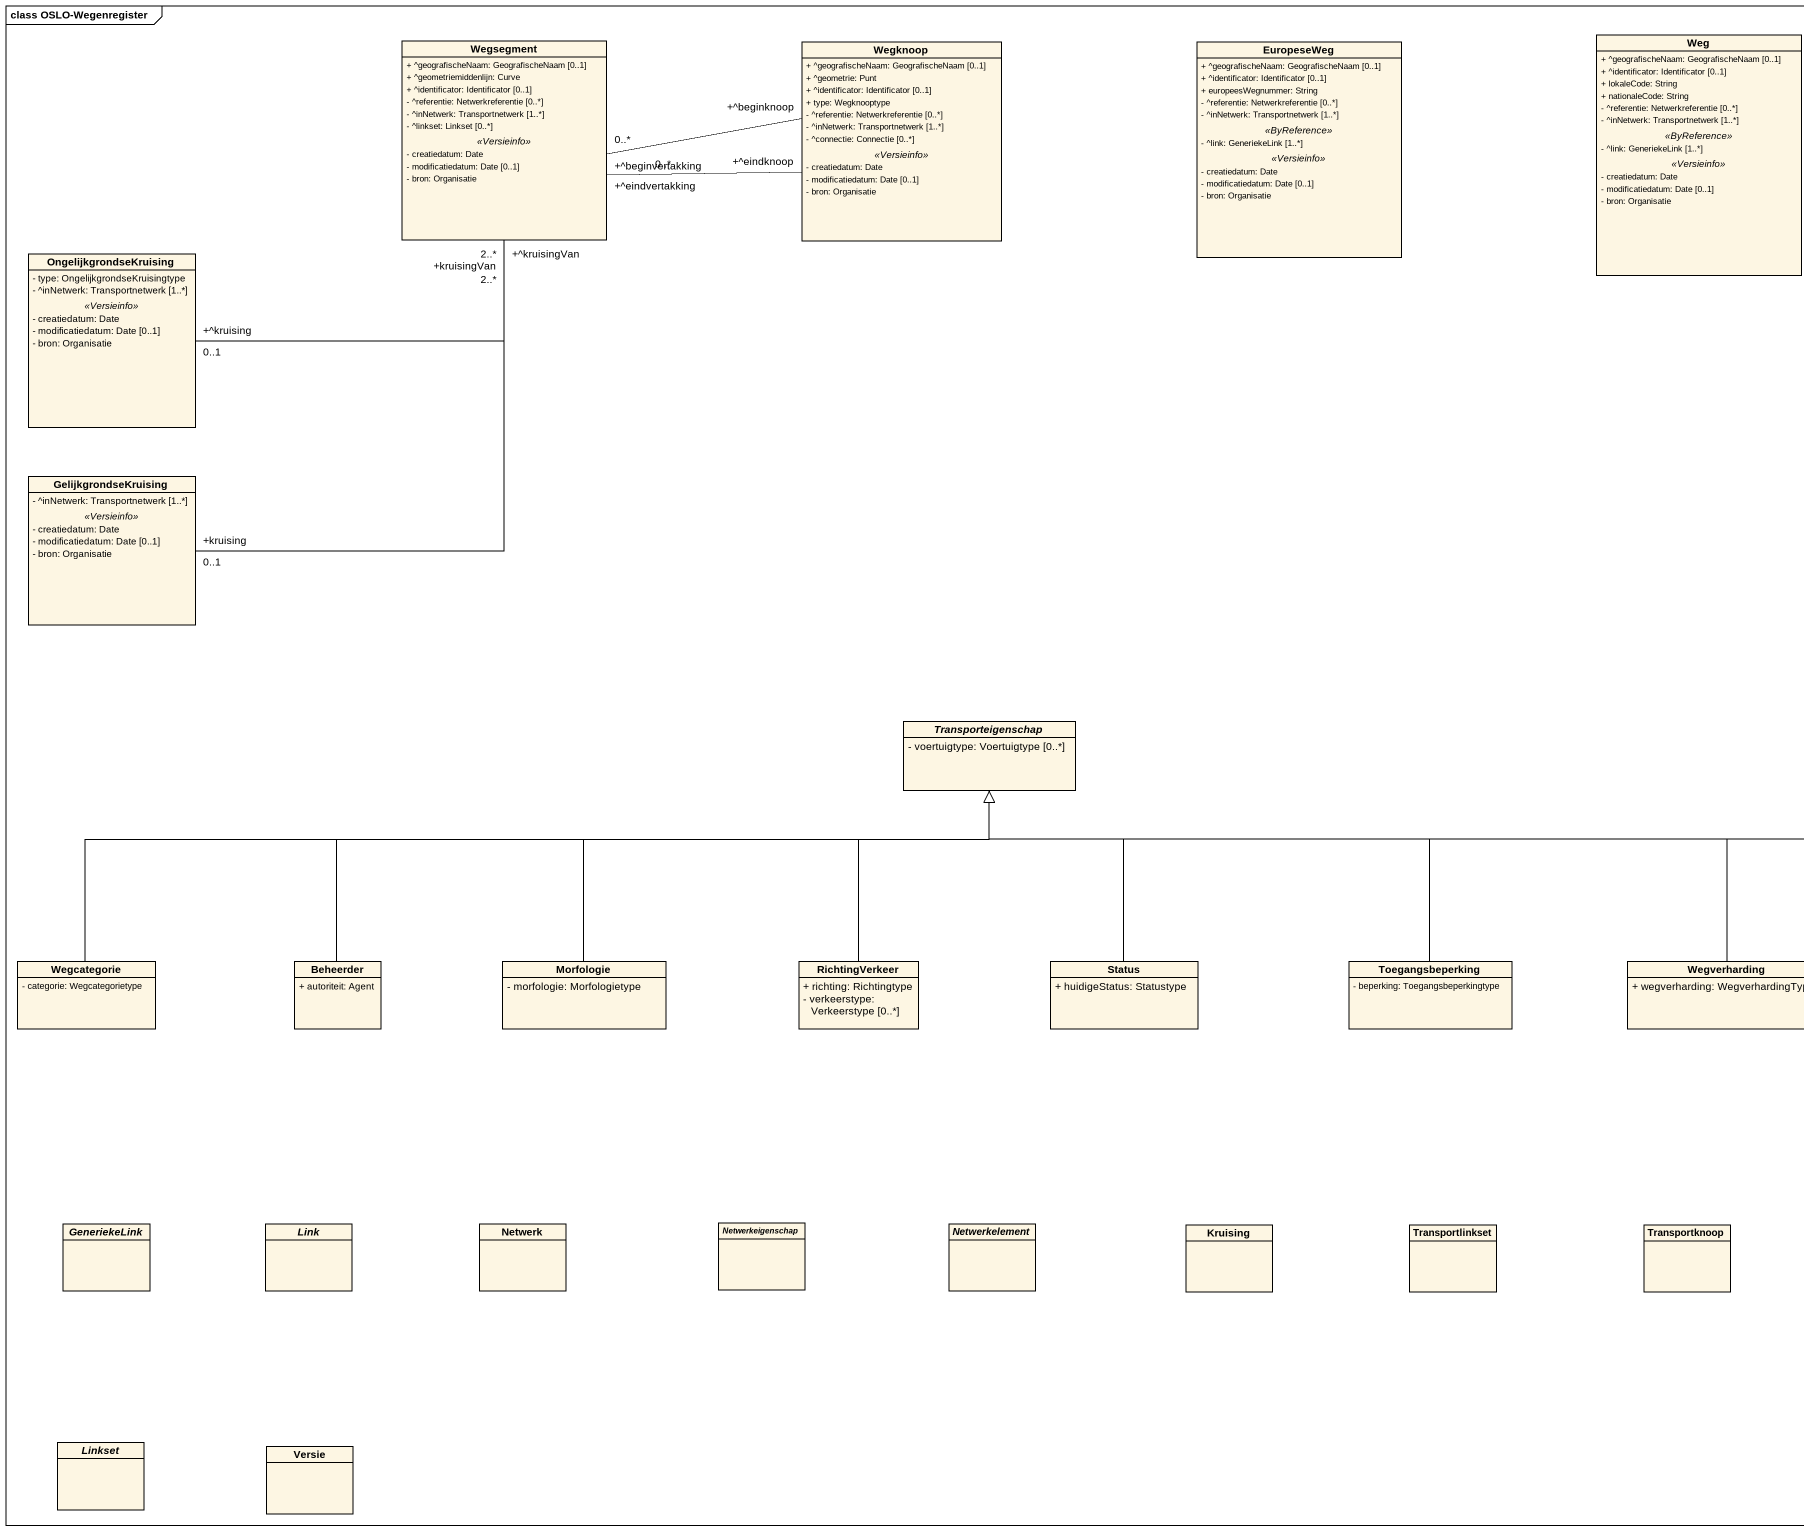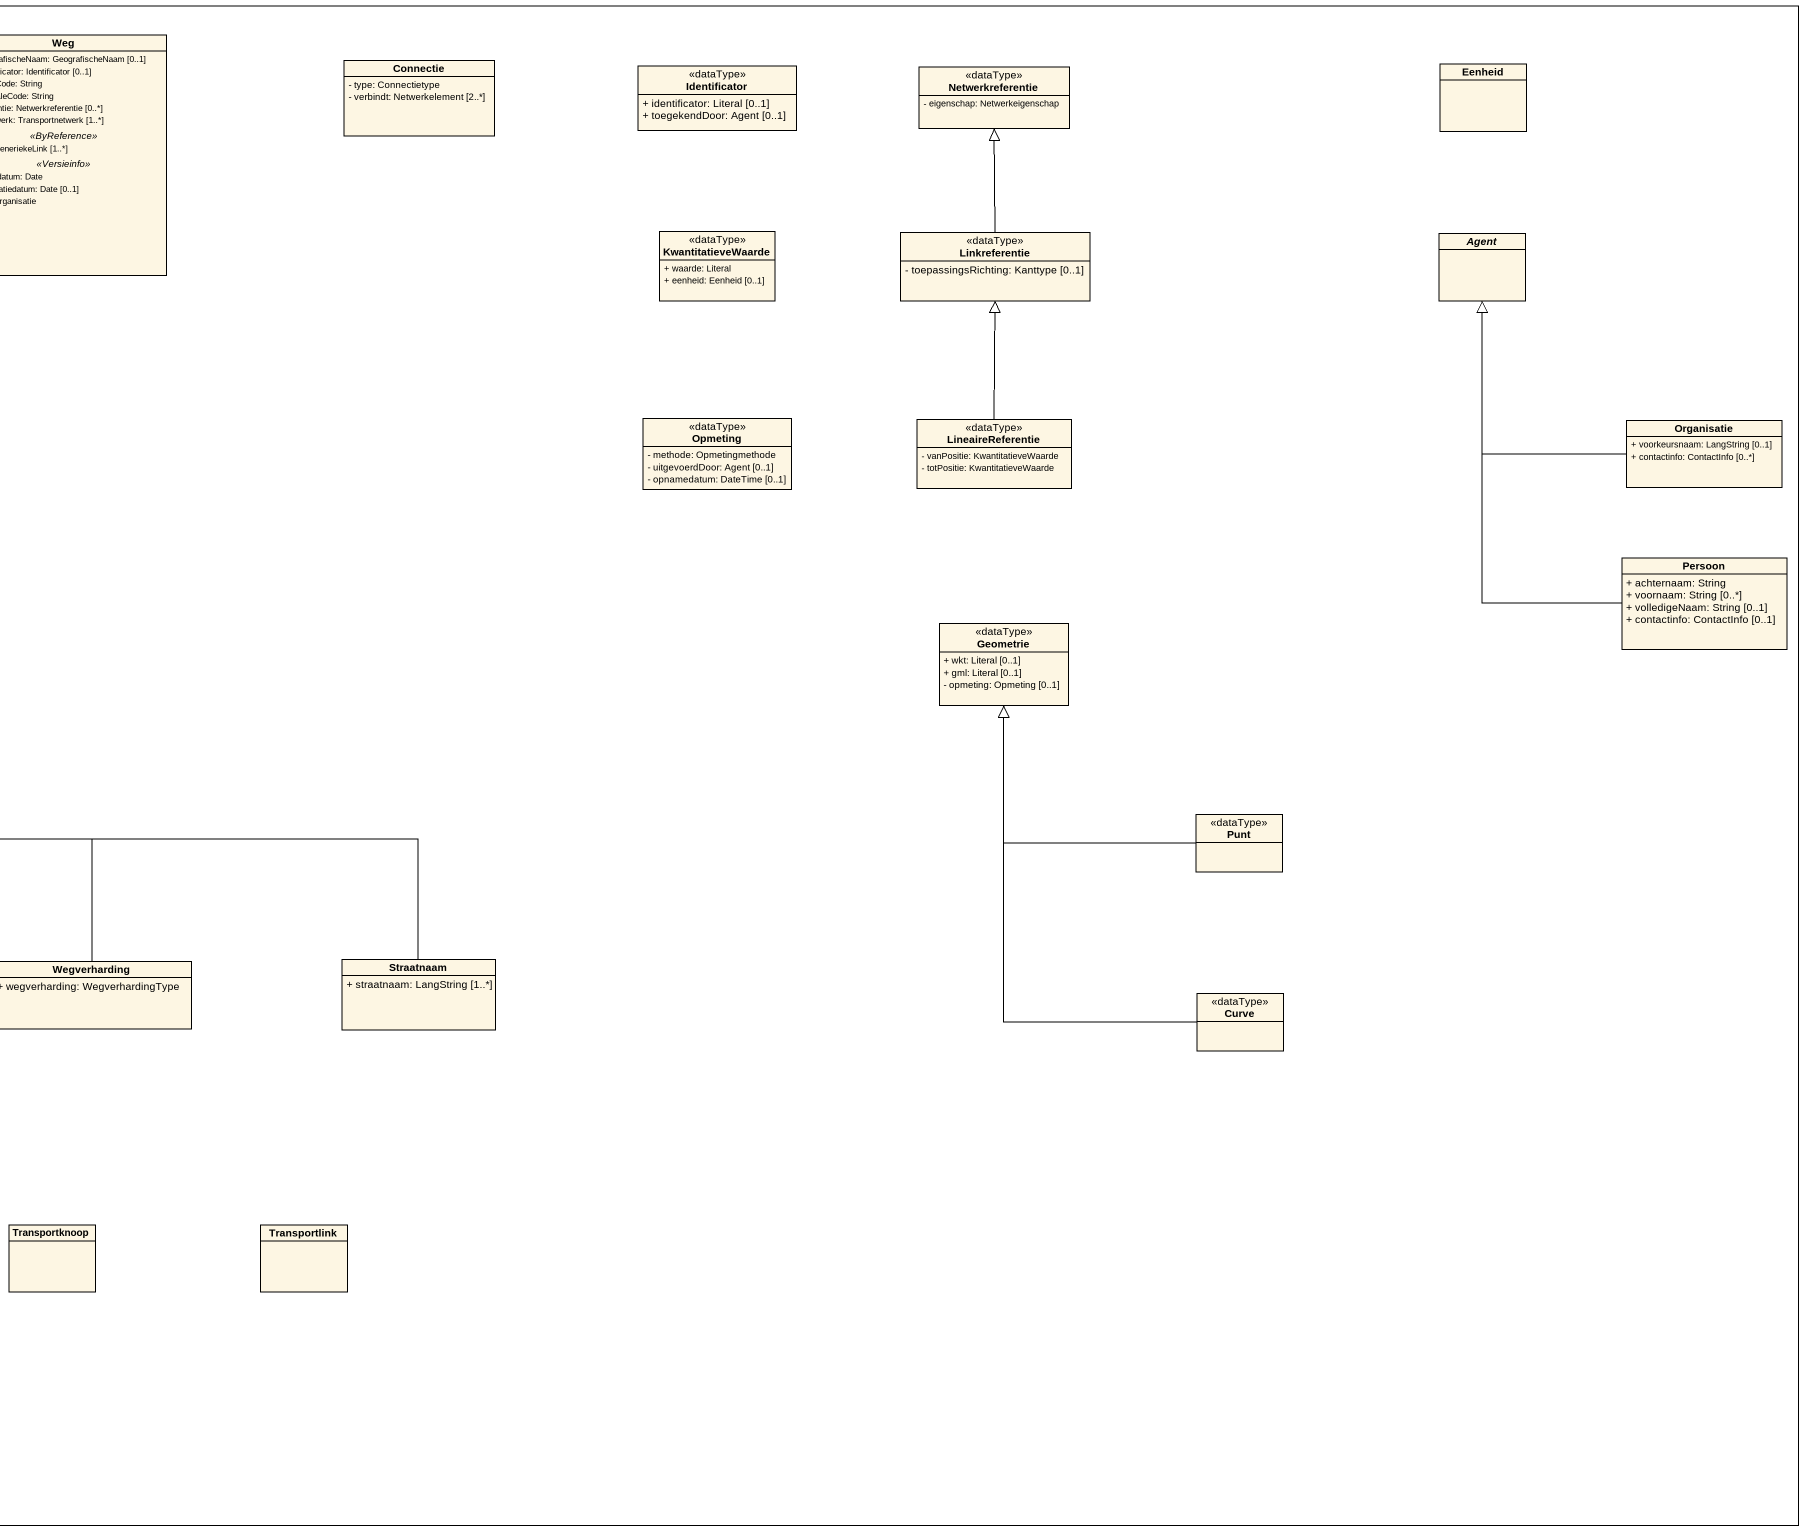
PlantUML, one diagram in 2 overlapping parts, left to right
@startuml
mainframe class OSLO-Wegenregister
hide circle
hide empty members
skinparam classAttributeIconSize 0
class Wegsegment {
  + ^geografischeNaam: GeografischeNaam [0..1]
  + ^geometriemiddenlijn: Curve
  + ^identificator: Identificator [0..1]
  - ^referentie: Netwerkreferentie [0..*]
  - ^inNetwerk: Transportnetwerk [1..*]
  - ^linkset: Linkset [0..*]
  .. <<Versieinfo>> ..
  - creatiedatum: Date
  - modificatiedatum: Date [0..1]
  - bron: Organisatie
}
class Wegknoop {
  + ^geografischeNaam: GeografischeNaam [0..1]
  + ^geometrie: Punt
  + ^identificator: Identificator [0..1]
  + type: Wegknooptype
  - ^referentie: Netwerkreferentie [0..*]
  - ^inNetwerk: Transportnetwerk [1..*]
  - ^connectie: Connectie [0..*]
  .. <<Versieinfo>> ..
  - creatiedatum: Date
  - modificatiedatum: Date [0..1]
  - bron: Organisatie
}
class EuropeseWeg {
  + ^geografischeNaam: GeografischeNaam [0..1]
  + ^identificator: Identificator [0..1]
  + europeesWegnummer: String
  - ^referentie: Netwerkreferentie [0..*]
  - ^inNetwerk: Transportnetwerk [1..*]
  .. <<ByReference>> ..
  - ^link: GeneriekeLink [1..*]
  .. <<Versieinfo>> ..
  - creatiedatum: Date
  - modificatiedatum: Date [0..1]
  - bron: Organisatie
}
class Weg {
  + ^geografischeNaam: GeografischeNaam [0..1]
  + ^identificator: Identificator [0..1]
  + lokaleCode: String
  + nationaleCode: String
  - ^referentie: Netwerkreferentie [0..*]
  - ^inNetwerk: Transportnetwerk [1..*]
  .. <<ByReference>> ..
  - ^link: GeneriekeLink [1..*]
  .. <<Versieinfo>> ..
  - creatiedatum: Date
  - modificatiedatum: Date [0..1]
  - bron: Organisatie
}
class Connectie {
  - type: Connectietype
  - verbindt: Netwerkelement [2..*]
}
class Identificator <<dataType>> {
  + identificator: Literal [0..1]
  + toegekendDoor: Agent [0..1]
}
class Netwerkreferentie <<dataType>> {
  - eigenschap: Netwerkeigenschap
}
class Eenheid
class KwantitatieveWaarde <<dataType>> {
  + waarde: Literal
  + eenheid: Eenheid [0..1]
}
class Linkreferentie <<dataType>> {
  - toepassingsRichting: Kanttype [0..1]
}
abstract class "Agent" as Agent_
class OngelijkgrondseKruising {
  - type: OngelijkgrondseKruisingtype
  - ^inNetwerk: Transportnetwerk [1..*]
  .. <<Versieinfo>> ..
  - creatiedatum: Date
  - modificatiedatum: Date [0..1]
  - bron: Organisatie
}
class Opmeting <<dataType>> {
  - methode: Opmetingmethode
  - uitgevoerdDoor: Agent [0..1]
  - opnamedatum: DateTime [0..1]
}
class LineaireReferentie <<dataType>> {
  - vanPositie: KwantitatieveWaarde
  - totPositie: KwantitatieveWaarde
}
class Organisatie {
  + voorkeursnaam: LangString [0..1]
  + contactinfo: ContactInfo [0..*]
}
class GelijkgrondseKruising {
  - ^inNetwerk: Transportnetwerk [1..*]
  .. <<Versieinfo>> ..
  - creatiedatum: Date
  - modificatiedatum: Date [0..1]
  - bron: Organisatie
}
class Persoon {
  + achternaam: String
  + voornaam: String [0..*]
  + volledigeNaam: String [0..1]
  + contactinfo: ContactInfo [0..1]
}
class Geometrie <<dataType>> {
  + wkt: Literal [0..1]
  + gml: Literal [0..1]
  - opmeting: Opmeting [0..1]
}
abstract class Transporteigenschap {
  - voertuigtype: Voertuigtype [0..*]
}
class Punt <<dataType>>
class Wegcategorie {
  - categorie: Wegcategorietype
}
class Beheerder {
  + autoriteit: Agent
}
class Morfologie {
  - morfologie: Morfologietype
}
class RichtingVerkeer {
  + richting: Richtingtype
  - verkeerstype: Verkeerstype [0..*]
}
class Status {
  + huidigeStatus: Statustype
}
class Toegangsbeperking {
  - beperking: Toegangsbeperkingtype
}
class Wegverharding {
  + wegverharding: WegverhardingType
}
class Straatnaam {
  + straatnaam: LangString [1..*]
}
class Curve <<dataType>>
abstract class GeneriekeLink
abstract class Link
class Netwerk
abstract class Netwerkeigenschap
abstract class Netwerkelement
class Kruising
class Transportlinkset
class Transportknoop
class Transportlink
abstract class Linkset
class Versie
Wegsegment "+^beginvertakking\n0..*" -right- "+^beginknoop" Wegknoop
Wegsegment "+^eindvertakking\n0..*" -right- "+^eindknoop" Wegknoop
Linkreferentie -up-|> Netwerkreferentie
OngelijkgrondseKruising "+^kruising\n0..1" -right- "+^kruisingVan\n2..*" Wegsegment
LineaireReferentie -up-|> Linkreferentie
Organisatie -up-|> Agent_
GelijkgrondseKruising "+kruising\n0..1" -up- "+kruisingVan\n2..*" Wegsegment
Persoon -up-|> Agent_
Punt -up-|> Geometrie
Wegcategorie -right-|> Transporteigenschap
Beheerder -right-|> Transporteigenschap
Morfologie -right-|> Transporteigenschap
RichtingVerkeer -up-|> Transporteigenschap
Status -up-|> Transporteigenschap
Toegangsbeperking -left-|> Transporteigenschap
Wegverharding -left-|> Transporteigenschap
Straatnaam -left-|> Transporteigenschap
Curve -up-|> Geometrie
@enduml
